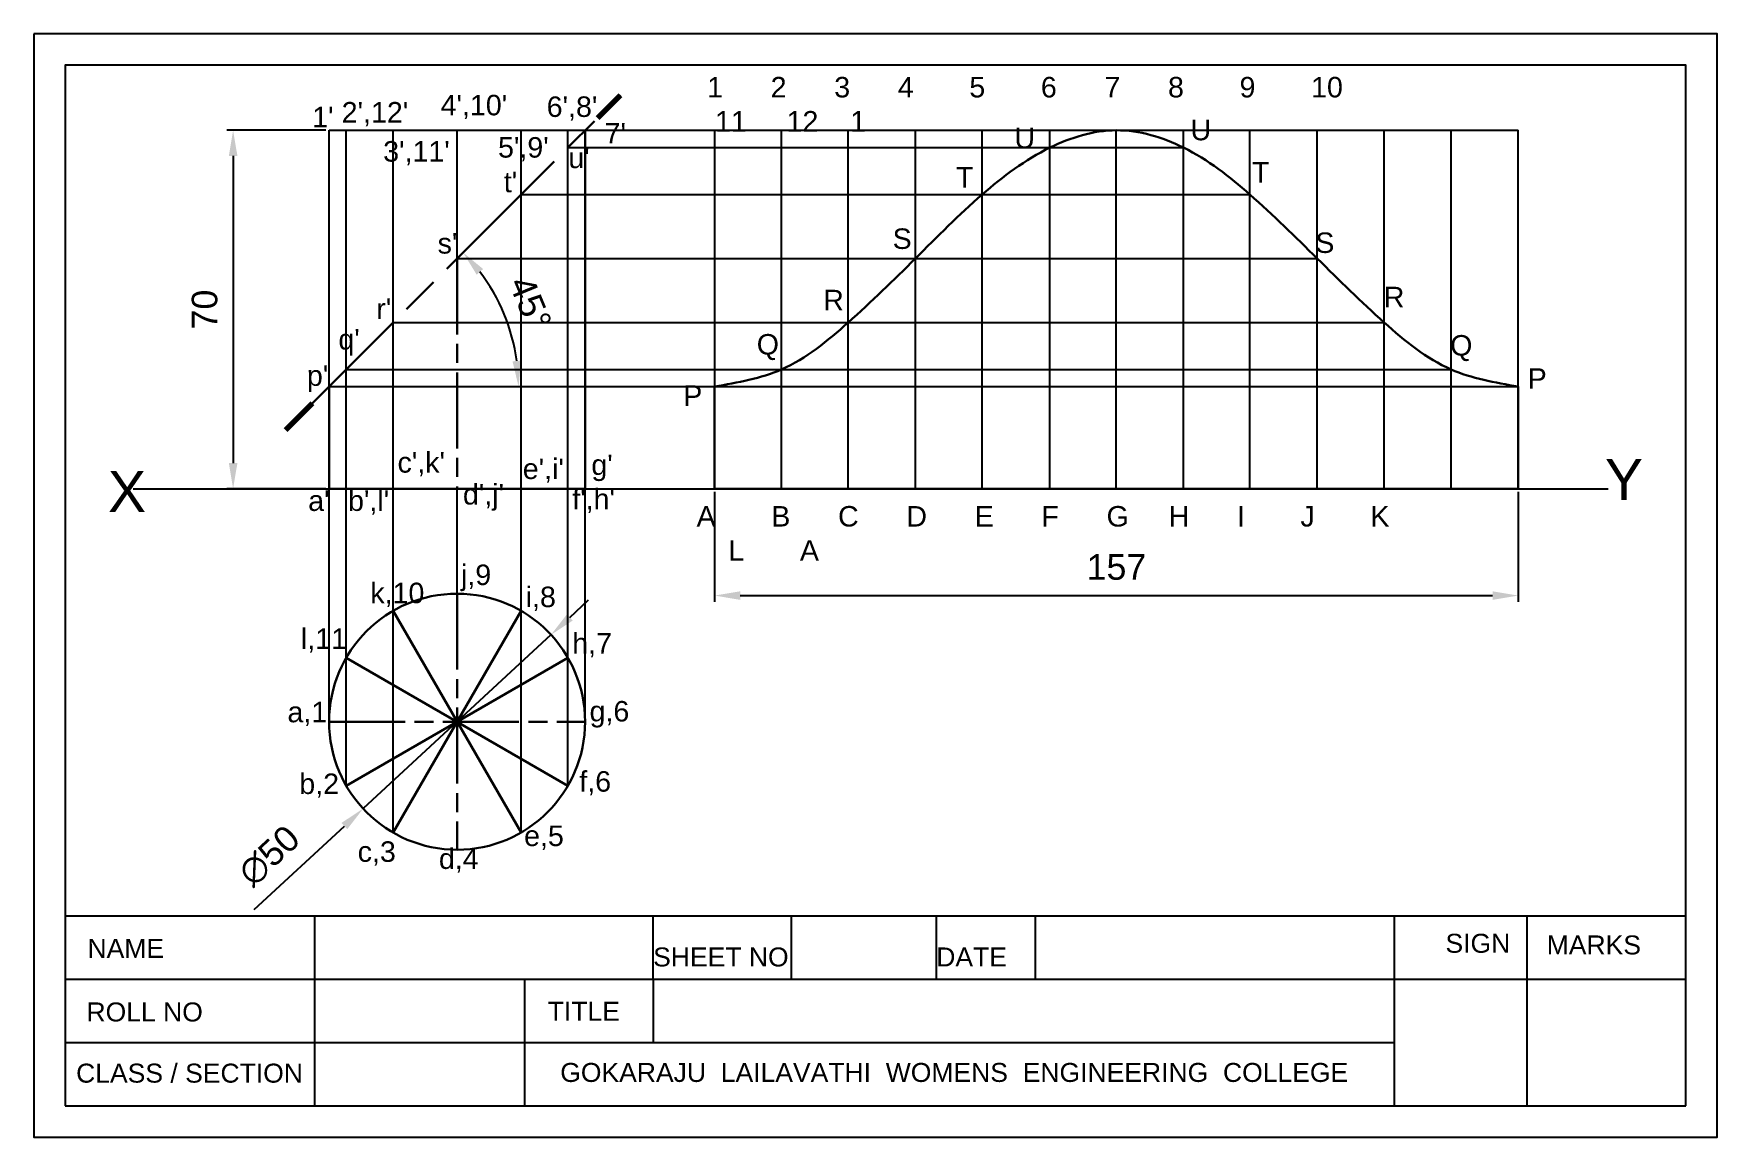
# Model space of a CAD drawing. Header units: millimetres. Extents: x 0 to 266, y 0 to 174.
import ezdxf

# ---------------------------------------------------------------- set-up
doc = ezdxf.new("R2010")
doc.units = ezdxf.units.MM
doc.header["$PDMODE"] = 35
doc.linetypes.add('ACAD_ISO08W100', pattern=[36, 24, -3, 6, -3])
doc.styles.get("Standard").update_dxf_attribs({"font": 'arial.ttf'})
doc.dimstyles.new('ISO-25', dxfattribs={"dimtxt": 5, "dimasz": 5, "dimexe": 1.25, "dimexo": 0.625, "dimgap": 3, "dimtad": 1, "dimtxsty": 'Standard', "dimcen": 2.5, "dimadec": 0, "dimazin": 0, "dimtfac": 1, "dimtmove": 0, "dimatfit": 3, "dimfxl": 1, "dimarcsym": 0})

# ---------------------------------------------------------------- blocks, each defined once
blk = doc.blocks.new('*D5')
at = {"color": 0, "lineweight": -2, "ltscale": 0.5, "transparency": 16777216}
blk.add_arc((46.71, 118.64), 29.95, 7.7471, 37.2529, dxfattribs=at)
at = {"color": 0, "ltscale": 0.5, "transparency": 16777216}
for points in [[(70.04, 136.32), (71.06, 137.21), (67.89, 139.82)], [(77.06, 122.72), (75.71, 122.63), (76.66, 118.64)]]:
    blk.add_solid(points, dxfattribs=at)
at = {"layer": 'Defpoints', "color": 0, "ltscale": 0.5, "transparency": 16777216}
for p in [(92.77, 164.7), (75.64, 126.39), (46.71, 118.64), (234.68, 118.64), (39.86, 111.79)]:
    blk.add_point(p, dxfattribs=at)
at = {"color": 0, "lineweight": 25, "ltscale": 0.5, "transparency": 16777216, "insert": (78.52, 131.82), "char_height": 4.046, "attachment_point": 5, "rotation": 292.5}
blk.add_mtext('45°', dxfattribs=at)
blk = doc.blocks.new('*D6')
at = {"color": 0, "lineweight": -2, "ltscale": 0.5, "transparency": 16777216}
for p, q in [((46.21, 159.14), (30.52, 159.14)), ((31.53, 155.09), (31.53, 106.54)), ((46.21, 102.49), (30.52, 102.49))]:
    blk.add_line(p, q, dxfattribs=at)
at = {"color": 0, "ltscale": 0.5, "transparency": 16777216}
for points in [[(30.86, 155.09), (32.21, 155.09), (31.53, 159.14)], [(30.86, 106.54), (32.21, 106.54), (31.53, 102.49)]]:
    blk.add_solid(points, dxfattribs=at)
at = {"layer": 'Defpoints', "color": 0, "ltscale": 0.5, "transparency": 16777216}
for p in [(46.71, 159.14), (31.53, 102.49), (46.71, 102.49)]:
    blk.add_point(p, dxfattribs=at)
at = {"color": 0, "lineweight": 25, "ltscale": 0.5, "transparency": 16777216, "insert": (27.04, 130.81), "char_height": 4.046, "attachment_point": 5, "rotation": 90}
blk.add_mtext('70', dxfattribs=at)
blk = doc.blocks.new('*D7')
at = {"color": 0, "lineweight": -2, "ltscale": 0.5, "transparency": 16777216}
for p, q in [((84.76, 82.16), (87.73, 84.91)), ((81.79, 79.41), (52.09, 51.94)), ((34.85, 35.99), (49.12, 49.19))]:
    blk.add_line(p, q, dxfattribs=at)
at = {"color": 0, "ltscale": 0.5, "transparency": 16777216}
for points in [[(84.31, 82.65), (85.22, 81.66), (81.79, 79.41)], [(48.66, 49.68), (49.58, 48.69), (52.09, 51.94)]]:
    blk.add_solid(points, dxfattribs=at)
at = {"layer": 'Defpoints', "color": 0, "ltscale": 0.5, "transparency": 16777216}
for p in [(81.79, 79.41), (52.09, 51.94)]:
    blk.add_point(p, dxfattribs=at)
at = {"color": 0, "lineweight": 25, "ltscale": 0.5, "transparency": 16777216, "insert": (37.24, 44.48), "char_height": 4.046, "attachment_point": 5, "rotation": 42.7683}
blk.add_mtext('∅50', dxfattribs=at)
blk = doc.blocks.new('*D8')
at = {"color": 0, "lineweight": -2, "ltscale": 0.5, "transparency": 16777216}
for p, q in [((107.66, 101.99), (107.66, 84.6)), ((234.71, 101.99), (234.71, 84.6)), ((111.71, 85.61), (230.67, 85.61))]:
    blk.add_line(p, q, dxfattribs=at)
at = {"color": 0, "ltscale": 0.5, "transparency": 16777216}
for points in [[(111.71, 86.28), (111.71, 84.93), (107.66, 85.61)], [(230.67, 86.28), (230.67, 84.93), (234.71, 85.61)]]:
    blk.add_solid(points, dxfattribs=at)
at = {"layer": 'Defpoints', "color": 0, "ltscale": 0.5, "transparency": 16777216}
for p in [(107.66, 102.49), (234.71, 102.49), (234.71, 85.61)]:
    blk.add_point(p, dxfattribs=at)
at = {"color": 0, "lineweight": 25, "ltscale": 0.5, "transparency": 16777216, "insert": (171.19, 90.1), "char_height": 4.046, "attachment_point": 5}
blk.add_mtext('157', dxfattribs=at)
blk = doc.blocks.new('GOKARAJU3')
for p, q in [((5, 169.4), (5, 5)), ((261.19, 169.4), (5, 169.4)), ((261.19, 5), (261.19, 169.4)), ((5, 35), (261.19, 35)), ((44.39, 35), (44.39, 5)), ((97.94, 25), (97.94, 35)), ((119.76, 35), (119.76, 25)), ((142.7, 35), (142.7, 25)), ((158.32, 35), (158.32, 25)), ((215.08, 35), (215.08, 5)), ((236.07, 35), (236.07, 5)), ((5, 25), (261.19, 25)), ((77.59, 25), (77.59, 5)), ((97.94, 25), (97.94, 15)), ((5, 15), (215.08, 15)), ((5, 5), (261.19, 5))]:
    blk.add_line(p, q)
blk.add_lwpolyline([(0, 174.4), (0, 0), (266.19, 0), (266.19, 174.4)], close=True)
at = {"char_height": 3}
for s, width, insert, attachment_point in [('SIGN', 10.7612, (223.21, 32.16), 1), ('MARKS', 16.273, (239.22, 31.9), 1), ('NAME', 15.9424, (8.51, 31.36), 1), ('SHEET NO', 21.0026, (97.94, 30), 1), ('DATE', 14.9315, (142.7, 30), 1), ('ROLL NO', 20.6744, (8.35, 21.31), 1), ('TITLE', 14.1732, (81.27, 21.41), 1), ('CLASS / SECTION', 35.77, (6.71, 11.64), 1), ('GOKARAJU  LAILAVATHI  WOMENS  ENGINEERING  COLLEGE', 147.5066, (145.54, 10.23), 5)]:
    blk.add_mtext_dynamic_manual_height_columns(s, width=width, gutter_width=15, heights=[0], dxfattribs=dict(at, insert=insert, attachment_point=attachment_point))

msp = doc.modelspace()

# ---------------------------------------------------------------- linework, layer by layer
at = {"linetype": 'ACAD_ISO08W100', "lineweight": 30}
msp.add_line((39.8618, 111.7898), (92.7704, 164.6984), dxfattribs=at)
at = {"lineweight": 70, "ltscale": 0.5}
for p, q in [((89.1733, 161.1012), (92.7704, 164.6984)), ((39.8618, 111.7898), (44.0622, 115.9901))]:
    msp.add_line(p, q, dxfattribs=at)
for p, q in [((46.7122, 102.4912), (46.7122, 159.1369)), ((46.7122, 159.1369), (87.1735, 159.1369)), ((49.4226, 102.4912), (49.4226, 159.1369)), ((56.8276, 102.4912), (56.8276, 159.1369)), ((66.9429, 138.8708), (66.9429, 159.1369)), ((77.0582, 102.4912), (77.0582, 159.1369)), ((84.4631, 102.4912), (84.4631, 159.1369)), ((87.1735, 102.4912), (87.1735, 159.1369)), ((87.1735, 159.1369), (234.6793, 159.1369)), ((107.6629, 159.1369), (107.6629, 102.4912)), ((118.2503, 102.4912), (118.2503, 159.1369)), ((128.7582, 102.4912), (128.7582, 159.1369)), ((139.3955, 102.4912), (139.3955, 159.1369)), ((149.9596, 102.4912), (149.9596, 159.1369)), ((160.6768, 102.4912), (160.6768, 159.1369)), ((171.1643, 102.4912), (171.1643, 159.1369)), ((181.792, 102.4912), (181.792, 159.1369)), ((192.2959, 102.4912), (192.2959, 159.1369)), ((202.9331, 102.4912), (202.9331, 159.1369)), ((213.5402, 102.4912), (213.5402, 159.1369)), ((224.0872, 102.4912), (224.0872, 159.1369)), ((234.6793, 102.4912), (234.6793, 159.1369)), ((84.4631, 156.391), (181.792, 156.391)), ((77.0582, 148.9861), (192.2959, 148.9861)), ((66.9429, 138.8708), (202.9331, 138.8708)), ((56.8276, 128.7555), (213.5402, 128.7555)), ((49.4226, 121.3506), (224.0872, 121.3506)), ((46.7122, 118.6402), (234.6793, 118.6402)), ((15.7409, 102.4912), (248.9228, 102.4912)), ((46.7122, 65.673), (46.7122, 102.4912)), ((46.7122, 102.4912), (87.1735, 102.4912)), ((49.4226, 55.5577), (49.4226, 102.4912)), ((56.8276, 48.1528), (56.8276, 102.4912)), ((66.9429, 85.9037), (66.9429, 102.4912)), ((77.0582, 48.1528), (77.0582, 102.4912)), ((84.4631, 55.5577), (84.4631, 102.4912)), ((87.1735, 65.673), (87.1735, 102.4912)), ((107.6629, 102.4912), (234.7113, 102.4912))]:
    msp.add_line(p, q)
at = {"lineweight": 30, "ltscale": 0.5}
for p, q in [((87.1735, 102.4912), (87.1735, 159.1369)), ((46.7122, 118.6402), (46.7122, 102.4912)), ((46.7122, 102.4912), (87.1735, 102.4912))]:
    msp.add_line(p, q, dxfattribs=at)
at = {"linetype": 'ACAD_ISO08W100', "lineweight": 30, "ltscale": 0.5}
for p, q in [((66.9429, 138.8708), (66.9429, 102.4912)), ((66.9429, 85.9037), (66.9429, 45.4424)), ((46.7122, 65.673), (87.1735, 65.673))]:
    msp.add_line(p, q, dxfattribs=at)
at = {"lineweight": 30}
for p, q in [((56.8276, 83.1933), (77.0582, 48.1528)), ((77.0582, 83.1933), (56.8276, 48.1528)), ((49.4226, 75.7883), (84.4631, 55.5577)), ((84.4631, 75.7883), (49.4226, 55.5577))]:
    msp.add_line(p, q, dxfattribs=at)
at = {"linetype": 'Continuous'}
msp.add_lwpolyline([(5, 35), (261.1901, 35), (261.1901, 169.4), (5, 169.4)], close=True, dxfattribs=at)
at = {"lineweight": 30}
msp.add_lwpolyline([(107.6629, 118.6402), (107.6629, 102.4912), (234.7113, 102.4912), (234.6793, 118.6402)], dxfattribs=at)
msp.add_circle((66.9429, 65.673), 20.2306, dxfattribs=at)
msp.add_open_spline([(107.6629, 118.6402), (111.3082, 119.2733), (119.2412, 120.6512), (129.4016, 129.0905), (139.404, 138.799), (149.3257, 148.8903), (159.6365, 156.6464), (171.1991, 160.2575), (182.7694, 156.7288), (192.9427, 148.7843), (202.9349, 138.8489), (212.8955, 129.0605), (223.0928, 120.6602), (231.0342, 119.2757), (234.6793, 118.6402)], degree=3, knots=[0, 0, 0, 0, 13.50525292, 29.39074863, 47.53021167, 65.6042856, 81.70185902, 95.0986866, 108.66317868, 124.54459993, 142.68399104, 160.79649231, 176.72148698, 190.23236706, 190.23236706, 190.23236706, 190.23236706], dxfattribs=at)

# ---------------------------------------------------------------- block references
msp.add_blockref('GOKARAJU3', (0, 0))

# ---------------------------------------------------------------- texts
for s, p in [("1'", (44.0313, 159.6085)), ("2',12'", (48.6977, 160.3647)), ("4',10'", (64.3367, 161.499)), ("6',8'", (81.1107, 161.247)), ("7'", (90.2692, 157.0544)), ("3',11'", (55.256, 154.1889)), ("5',9'", (73.4174, 154.8191)), ("u'", (84.5291, 153.1641)), ("t'", (74.3246, 149.3399)), ("s'", (63.8649, 139.6521)), ("r'", (54.1706, 129.3269)), ("q'", (48.1755, 124.483)), ("p'", (43.2008, 118.7468)), ("c',k'", (57.5262, 105.0348)), ("e',i'", (77.3271, 104.0265)), ("g'", (88.1735, 104.6567)), ("a'", (43.4007, 98.985)), ("b',l'", (49.7067, 98.985)), ("d',j'", (67.868, 99.9933)), ("f',h'", (85.1466, 99.2371)), ('j,9', (67.5608, 87.2726)), ('k,10', (53.2202, 84.4064)), ('i,8', (77.7862, 83.7833)), ('l,11', (42.2465, 77.1786)), ('h,7', (85.1436, 76.4309)), ('a,1', (40.1266, 65.5892)), ('g,6', (87.887, 65.7138)), ('b,2', (41.9971, 54.249)), ('f,6', (86.2659, 54.6228)), ('e,5', (77.5368, 46.0242)), ('c,3', (51.225, 43.5319)), ('d,4', (64.0691, 42.4103))]:
    msp.add_text(s, height=3.2369).set_placement(p)
at = {"lineweight": 25, "ltscale": 0.5}
for s, height, p in [('U', 3.2369, (182.9003, 157.5582)), ('U', 3.2369, (155.0539, 156.2863)), ('T', 3.2369, (145.8248, 150.0858)), ('T', 3.2369, (192.6068, 150.8807)), ('S', 3.2369, (135.8001, 140.3875)), ('S', 3.2369, (202.6315, 139.7515)), ('R', 3.2369, (124.8206, 130.6892)), ('R', 3.2369, (213.4518, 131.1662)), ('Q', 3.2369, (114.3185, 123.6938)), ('Q', 3.2369, (223.9539, 123.5348)), ('P', 3.2369, (236.2063, 118.2882)), ('P', 3.2369, (102.7026, 115.5854)), ('Y', 6.4738, (248.4139, 100.7258)), ('X', 6.4738, (11.744, 98.8033))]:
    msp.add_text(s, height=height, dxfattribs=at).set_placement(p)
at = {"char_height": 3.2369, "attachment_point": 1}
for s, width, insert in [('1      2      3      4       5       6      7      8       9       10    11     12    1', 103.751089, (106.4688, 167.5683)), ('A       B      C      D      E      F      G     H      I       J       K      L       A', 111.686142, (104.8106, 99.7535))]:
    msp.add_mtext_dynamic_manual_height_columns(s, width=width, gutter_width=13.0969, heights=[0], dxfattribs=dict(at, insert=insert))

# ---------------------------------------------------------------- dimensions: what is measured, and where the dimension line sits
at = {"lineweight": 25, "ltscale": 0.5}
dim = msp.add_angular_dim_2l(base=(75.6389, 126.3911), line1=((46.7122, 118.6402), (234.6793, 118.6402)), line2=((39.8618, 111.7898), (92.7704, 164.6984)), dimstyle='ISO-25', override={"dimscale": 0.809225, "dimlfac": 1.23575}, dxfattribs=at)
dim.commit()
dim.dimension.update_dxf_attribs({"geometry": '*D5', "text_midpoint": (78.5236, 131.8169)})
dim = msp.add_linear_dim(base=(31.5323, 102.4912), p1=(46.7122, 159.1369), p2=(46.7122, 102.4912), angle=90, dimstyle='ISO-25', override={"dimscale": 0.809225, "dimlfac": 1.23575}, dxfattribs=at)
dim.commit()
dim.dimension.update_dxf_attribs({"geometry": '*D6', "text_midpoint": (27.0388, 130.814)})
dim = msp.add_linear_dim(base=(234.7113, 85.6075), p1=(107.6629, 102.4912), p2=(234.7113, 102.4912), dimstyle='ISO-25', override={"dimscale": 0.809225, "dimlfac": 1.23575}, dxfattribs=at)
dim.commit()
dim.dimension.update_dxf_attribs({"geometry": '*D8', "text_midpoint": (171.1871, 90.101)})
dim = msp.add_diameter_dim_2p(p1=(81.7943, 79.4103), p2=(52.0915, 51.9357), dimstyle='ISO-25', override={"dimscale": 0.809225, "dimlfac": 1.23575}, dxfattribs=at)
dim.commit()
dim.dimension.update_dxf_attribs({"geometry": '*D7', "text_midpoint": (40.3709, 41.0945), "dimtype": 163})

doc.saveas('drawing.dxf')
